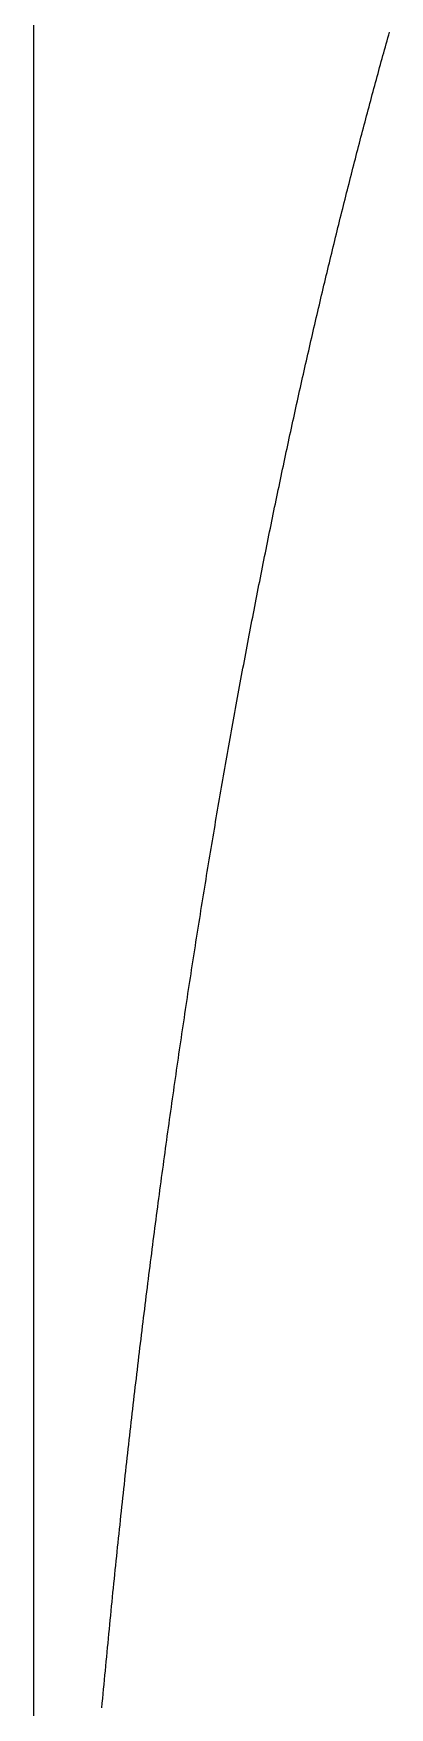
# Model space of a CAD drawing. Extents: x -14 to 315, y -179 to 16.
# Drawn here: x -14.25 to -9.66, y -27.2 to -5.61 of the extents above; entities that cross this region are included whole.
import ezdxf

# ---------------------------------------------------------------- set-up
doc = ezdxf.new("R2010")
doc.units = 0
doc.layers.add('BLACK', color=7, linetype='CONTINUOUS')

msp = doc.modelspace()

# ---------------------------------------------------------------- linework, layer by layer
at = {"layer": 'BLACK', "linetype": 'CONTINUOUS'}
for p, q in [((-14.25, 4), (-14.25, -85.5)), ((-9.668684, -5.624318), (-9.658029, -5.586323)), ((-9.732423, -5.853171), (-9.721817, -5.814902)), ((-9.721817, -5.814902), (-9.711209, -5.776704)), ((-9.711209, -5.776704), (-9.700587, -5.738526)), ((-9.700587, -5.738526), (-9.689963, -5.70042)), ((-9.689963, -5.70042), (-9.679324, -5.662333)), ((-9.679324, -5.662333), (-9.668684, -5.624318)), ((-9.79587, -6.08367), (-9.785312, -6.045126)), ((-9.785312, -6.045126), (-9.774754, -6.006654)), ((-9.774754, -6.006654), (-9.76418, -5.968202)), ((-9.76418, -5.968202), (-9.753605, -5.929821)), ((-9.753605, -5.929821), (-9.743015, -5.89146)), ((-9.743015, -5.89146), (-9.732423, -5.853171)), ((-9.848513, -6.277001), (-9.838004, -6.238254)), ((-9.838004, -6.238254), (-9.827479, -6.199526)), ((-9.827479, -6.199526), (-9.816953, -6.16087)), ((-9.816953, -6.16087), (-9.806412, -6.122234)), ((-9.806412, -6.122234), (-9.79587, -6.08367)), ((-9.911415, -6.510534), (-9.900956, -6.47151)), ((-9.900956, -6.47151), (-9.890481, -6.432505)), ((-9.890481, -6.432505), (-9.880005, -6.393573)), ((-9.880005, -6.393573), (-9.869514, -6.354661)), ((-9.869514, -6.354661), (-9.859021, -6.315821)), ((-9.859021, -6.315821), (-9.848513, -6.277001)), ((-9.963608, -6.706428), (-9.953184, -6.667146)), ((-9.953184, -6.667146), (-9.942758, -6.627937)), ((-9.942758, -6.627937), (-9.932316, -6.588747)), ((-9.932316, -6.588747), (-9.921874, -6.549631)), ((-9.921874, -6.549631), (-9.911415, -6.510534)), ((-10.025957, -6.943016), (-10.015583, -6.903455)), ((-10.015583, -6.903455), (-10.005208, -6.863967)), ((-10.005208, -6.863967), (-9.994817, -6.824499)), ((-9.994817, -6.824499), (-9.984425, -6.785105)), ((-9.984425, -6.785105), (-9.974017, -6.74573)), ((-9.974017, -6.74573), (-9.963608, -6.706428)), ((-10.077676, -7.141437), (-10.067352, -7.101671)), ((-10.067352, -7.101671), (-10.057013, -7.061923)), ((-10.057013, -7.061923), (-10.046672, -7.02225)), ((-10.046672, -7.02225), (-10.036315, -6.982596)), ((-10.036315, -6.982596), (-10.025957, -6.943016)), ((-10.13946, -7.3811), (-10.129188, -7.341053)), ((-10.129188, -7.341053), (-10.1189, -7.301025)), ((-10.1189, -7.301025), (-10.108611, -7.261072)), ((-10.108611, -7.261072), (-10.098305, -7.221138)), ((-10.098305, -7.221138), (-10.087999, -7.181278)), ((-10.087999, -7.181278), (-10.077676, -7.141437)), ((-10.190713, -7.582121), (-10.180477, -7.541812)), ((-10.180477, -7.541812), (-10.170239, -7.501577)), ((-10.170239, -7.501577), (-10.159986, -7.461362)), ((-10.159986, -7.461362), (-10.149731, -7.421222)), ((-10.149731, -7.421222), (-10.13946, -7.3811)), ((-10.241739, -7.784288), (-10.231554, -7.743772)), ((-10.231554, -7.743772), (-10.221353, -7.703275)), ((-10.221353, -7.703275), (-10.211151, -7.662852)), ((-10.211151, -7.662852), (-10.200932, -7.622449)), ((-10.200932, -7.622449), (-10.190713, -7.582121)), ((-10.302684, -8.028461), (-10.292552, -7.987662)), ((-10.292552, -7.987662), (-10.282404, -7.946881)), ((-10.282404, -7.946881), (-10.272255, -7.906177)), ((-10.272255, -7.906177), (-10.262089, -7.86549)), ((-10.262089, -7.86549), (-10.251922, -7.82488)), ((-10.251922, -7.82488), (-10.241739, -7.784288)), ((-10.35323, -8.233253), (-10.343136, -8.192188)), ((-10.343136, -8.192188), (-10.333039, -8.1512)), ((-10.333039, -8.1512), (-10.322927, -8.11023)), ((-10.322927, -8.11023), (-10.312814, -8.069336)), ((-10.312814, -8.069336), (-10.302684, -8.028461)), ((-10.403544, -8.439201), (-10.393502, -8.397928)), ((-10.393502, -8.397928), (-10.383444, -8.356674)), ((-10.383444, -8.356674), (-10.373384, -8.315496)), ((-10.373384, -8.315496), (-10.363308, -8.274336)), ((-10.363308, -8.274336), (-10.35323, -8.233253)), ((-10.453639, -8.646368), (-10.443636, -8.604828)), ((-10.443636, -8.604828), (-10.43363, -8.563364)), ((-10.43363, -8.563364), (-10.423608, -8.521919)), ((-10.423608, -8.521919), (-10.413584, -8.480551)), ((-10.413584, -8.480551), (-10.403544, -8.439201)), ((-10.513448, -8.896524), (-10.5035, -8.854697)), ((-10.5035, -8.854697), (-10.493549, -8.812948)), ((-10.493549, -8.812948), (-10.483582, -8.771216)), ((-10.483582, -8.771216), (-10.473612, -8.729562)), ((-10.473612, -8.729562), (-10.463627, -8.687927)), ((-10.463627, -8.687927), (-10.453639, -8.646368)), ((-10.563032, -9.106289), (-10.553137, -9.064252)), ((-10.553137, -9.064252), (-10.543225, -9.022233)), ((-10.543225, -9.022233), (-10.533311, -8.980292)), ((-10.533311, -8.980292), (-10.523381, -8.93837)), ((-10.523381, -8.93837), (-10.513448, -8.896524)), ((-10.612391, -9.317282), (-10.602535, -9.274975)), ((-10.602535, -9.274975), (-10.592677, -9.232747)), ((-10.592677, -9.232747), (-10.582802, -9.190536)), ((-10.582802, -9.190536), (-10.572925, -9.148403)), ((-10.572925, -9.148403), (-10.563032, -9.106289)), ((-10.661508, -9.529449), (-10.651706, -9.486931)), ((-10.651706, -9.486931), (-10.641888, -9.444432)), ((-10.641888, -9.444432), (-10.632067, -9.40201)), ((-10.632067, -9.40201), (-10.62223, -9.359607)), ((-10.62223, -9.359607), (-10.612391, -9.317282)), ((-10.710396, -9.742852), (-10.700635, -9.700062)), ((-10.700635, -9.700062), (-10.690871, -9.657352)), ((-10.690871, -9.657352), (-10.68109, -9.614659)), ((-10.68109, -9.614659), (-10.671307, -9.572045)), ((-10.671307, -9.572045), (-10.661508, -9.529449)), ((-10.759039, -9.957433), (-10.749333, -9.914432)), ((-10.749333, -9.914432), (-10.739609, -9.871449)), ((-10.739609, -9.871449), (-10.729884, -9.828545)), ((-10.729884, -9.828545), (-10.720141, -9.785659)), ((-10.720141, -9.785659), (-10.710396, -9.742852)), ((-10.80745, -10.173257), (-10.797784, -10.129983)), ((-10.797784, -10.129983), (-10.788116, -10.086788)), ((-10.788116, -10.086788), (-10.778431, -10.043611)), ((-10.778431, -10.043611), (-10.768744, -10.000513)), ((-10.768744, -10.000513), (-10.759039, -9.957433)), ((-10.855611, -10.390266), (-10.846001, -10.34678)), ((-10.846001, -10.34678), (-10.836375, -10.303311)), ((-10.836375, -10.303311), (-10.826745, -10.259921)), ((-10.826745, -10.259921), (-10.817099, -10.21655)), ((-10.817099, -10.21655), (-10.80745, -10.173257)), ((-10.903536, -10.608525), (-10.893968, -10.564763)), ((-10.893968, -10.564763), (-10.884397, -10.521082)), ((-10.884397, -10.521082), (-10.874809, -10.477417)), ((-10.874809, -10.477417), (-10.865219, -10.433833)), ((-10.865219, -10.433833), (-10.855611, -10.390266)), ((-10.951208, -10.827974), (-10.941696, -10.783999)), ((-10.941696, -10.783999), (-10.932168, -10.740041)), ((-10.932168, -10.740041), (-10.922636, -10.696164)), ((-10.922636, -10.696164), (-10.913087, -10.652305)), ((-10.913087, -10.652305), (-10.903536, -10.608525)), ((-10.998639, -11.048679), (-10.98917, -11.004427)), ((-10.98917, -11.004427), (-10.979698, -10.960256)), ((-10.979698, -10.960256), (-10.970209, -10.916103)), ((-10.970209, -10.916103), (-10.960717, -10.87203)), ((-10.960717, -10.87203), (-10.951208, -10.827974)), ((-11.045814, -11.27058), (-11.036402, -11.226114)), ((-11.036402, -11.226114), (-11.026973, -11.181666)), ((-11.026973, -11.181666), (-11.017541, -11.137299)), ((-11.017541, -11.137299), (-11.008092, -11.092948)), ((-11.008092, -11.092948), (-10.998639, -11.048679)), ((-11.083376, -11.448999), (-11.074004, -11.404337)), ((-11.074004, -11.404337), (-11.064615, -11.359691)), ((-11.064615, -11.359691), (-11.055223, -11.315127)), ((-11.055223, -11.315127), (-11.045814, -11.27058)), ((-11.130103, -11.673149), (-11.120775, -11.628207)), ((-11.120775, -11.628207), (-11.111444, -11.583347)), ((-11.111444, -11.583347), (-11.102096, -11.538504)), ((-11.102096, -11.538504), (-11.092744, -11.493743)), ((-11.092744, -11.493743), (-11.083376, -11.448999)), ((-11.176568, -11.898502), (-11.167298, -11.853346)), ((-11.167298, -11.853346), (-11.158012, -11.808206)), ((-11.158012, -11.808206), (-11.148721, -11.763148)), ((-11.148721, -11.763148), (-11.139414, -11.718108)), ((-11.139414, -11.718108), (-11.130103, -11.673149)), ((-11.222783, -12.125126), (-11.213558, -12.079689)), ((-11.213558, -12.079689), (-11.204329, -12.034334)), ((-11.204329, -12.034334), (-11.195084, -11.988996)), ((-11.195084, -11.988996), (-11.185835, -11.943741)), ((-11.185835, -11.943741), (-11.176568, -11.898502)), ((-11.268732, -12.352958), (-11.259566, -12.307306)), ((-11.259566, -12.307306), (-11.250382, -12.26167)), ((-11.250382, -12.26167), (-11.241195, -12.216117)), ((-11.241195, -12.216117), (-11.231991, -12.17058)), ((-11.231991, -12.17058), (-11.222783, -12.125126)), ((-11.305306, -12.536133), (-11.296181, -12.490281)), ((-11.296181, -12.490281), (-11.28704, -12.444446)), ((-11.28704, -12.444446), (-11.277894, -12.398694)), ((-11.277894, -12.398694), (-11.268732, -12.352958)), ((-11.350789, -12.766239), (-11.341711, -12.720104)), ((-11.341711, -12.720104), (-11.332629, -12.674054)), ((-11.332629, -12.674054), (-11.323529, -12.628019)), ((-11.323529, -12.628019), (-11.314426, -12.582068)), ((-11.314426, -12.582068), (-11.305306, -12.536133)), ((-11.396002, -12.99756), (-11.386983, -12.95121)), ((-11.386983, -12.95121), (-11.377947, -12.904875)), ((-11.377947, -12.904875), (-11.368908, -12.858624)), ((-11.368908, -12.858624), (-11.359851, -12.81239)), ((-11.359851, -12.81239), (-11.350789, -12.766239)), ((-11.431982, -13.183531), (-11.423006, -13.136981)), ((-11.423006, -13.136981), (-11.414013, -13.090446)), ((-11.414013, -13.090446), (-11.405016, -13.043995)), ((-11.405016, -13.043995), (-11.396002, -12.99756)), ((-11.476719, -13.417141), (-11.467791, -13.370305)), ((-11.467791, -13.370305), (-11.458858, -13.323553)), ((-11.458858, -13.323553), (-11.449908, -13.276818)), ((-11.449908, -13.276818), (-11.440954, -13.230167)), ((-11.440954, -13.230167), (-11.431982, -13.183531)), ((-11.521179, -13.651971), (-11.512311, -13.604918)), ((-11.512311, -13.604918), (-11.503426, -13.557881)), ((-11.503426, -13.557881), (-11.494537, -13.510929)), ((-11.494537, -13.510929), (-11.48563, -13.463992)), ((-11.48563, -13.463992), (-11.476719, -13.417141)), ((-11.556553, -13.840754), (-11.547729, -13.7935)), ((-11.547729, -13.7935), (-11.538888, -13.746262)), ((-11.538888, -13.746262), (-11.530042, -13.699109)), ((-11.530042, -13.699109), (-11.521179, -13.651971)), ((-11.600527, -14.077886), (-11.591751, -14.030344)), ((-11.591751, -14.030344), (-11.582971, -13.982889)), ((-11.582971, -13.982889), (-11.574174, -13.935448)), ((-11.574174, -13.935448), (-11.565372, -13.888094)), ((-11.565372, -13.888094), (-11.556553, -13.840754)), ((-11.635504, -14.268485), (-11.626773, -14.220742)), ((-11.626773, -14.220742), (-11.618038, -14.173084)), ((-11.618038, -14.173084), (-11.609284, -14.125442)), ((-11.609284, -14.125442), (-11.600527, -14.077886)), ((-11.678972, -14.507854), (-11.670303, -14.459893)), ((-11.670303, -14.459893), (-11.661617, -14.411948)), ((-11.661617, -14.411948), (-11.652926, -14.364088)), ((-11.652926, -14.364088), (-11.644217, -14.316243)), ((-11.644217, -14.316243), (-11.635504, -14.268485)), ((-11.713548, -14.700275), (-11.704924, -14.652112)), ((-11.704924, -14.652112), (-11.696282, -14.603963)), ((-11.696282, -14.603963), (-11.687636, -14.555901)), ((-11.687636, -14.555901), (-11.678972, -14.507854)), ((-11.756516, -14.941961), (-11.747942, -14.893508)), ((-11.747942, -14.893508), (-11.739364, -14.845142)), ((-11.739364, -14.845142), (-11.730768, -14.79679)), ((-11.730768, -14.79679), (-11.722166, -14.748525)), ((-11.722166, -14.748525), (-11.713548, -14.700275)), ((-11.790684, -15.136209), (-11.782156, -15.087553)), ((-11.782156, -15.087553), (-11.773623, -15.038983)), ((-11.773623, -15.038983), (-11.765072, -14.990428)), ((-11.765072, -14.990428), (-11.756516, -14.941961)), ((-11.833133, -15.380146), (-11.824669, -15.331271)), ((-11.824669, -15.331271), (-11.816187, -15.282411)), ((-11.816187, -15.282411), (-11.807699, -15.233638)), ((-11.807699, -15.233638), (-11.799194, -15.18488)), ((-11.799194, -15.18488), (-11.790684, -15.136209)), ((-11.866888, -15.576226), (-11.85847, -15.527148)), ((-11.85847, -15.527148), (-11.850034, -15.478084)), ((-11.850034, -15.478084), (-11.841592, -15.429108)), ((-11.841592, -15.429108), (-11.833133, -15.380146)), ((-11.900457, -15.773123), (-11.892086, -15.723841)), ((-11.892086, -15.723841), (-11.883696, -15.674572)), ((-11.883696, -15.674572), (-11.875301, -15.625392)), ((-11.875301, -15.625392), (-11.866888, -15.576226)), ((-11.94216, -16.020411), (-11.93384, -15.970836)), ((-11.93384, -15.970836), (-11.925515, -15.92135)), ((-11.925515, -15.92135), (-11.917172, -15.871877)), ((-11.917172, -15.871877), (-11.908824, -15.822493)), ((-11.908824, -15.822493), (-11.900457, -15.773123)), ((-11.975308, -16.219147), (-11.967036, -16.169367)), ((-11.967036, -16.169367), (-11.958758, -16.119677)), ((-11.958758, -16.119677), (-11.950462, -16.069999)), ((-11.950462, -16.069999), (-11.94216, -16.020411)), ((-12.008268, -16.418702), (-12.000042, -16.368717)), ((-12.000042, -16.368717), (-11.991812, -16.318822)), ((-11.991812, -16.318822), (-11.983563, -16.26894)), ((-11.983563, -16.26894), (-11.975308, -16.219147)), ((-12.049196, -16.669279), (-12.041037, -16.619076)), ((-12.041037, -16.619076), (-12.032859, -16.568887)), ((-12.032859, -16.568887), (-12.024676, -16.518787)), ((-12.024676, -16.518787), (-12.016475, -16.468699)), ((-12.016475, -16.468699), (-12.008268, -16.418702)), ((-12.081726, -16.870679), (-12.073615, -16.820271)), ((-12.073615, -16.820271), (-12.065485, -16.769876)), ((-12.065485, -16.769876), (-12.05735, -16.719571)), ((-12.05735, -16.719571), (-12.049196, -16.669279)), ((-12.114064, -17.072901), (-12.106001, -17.022288)), ((-12.106001, -17.022288), (-12.097919, -16.971687)), ((-12.097919, -16.971687), (-12.089832, -16.921177)), ((-12.089832, -16.921177), (-12.081726, -16.870679)), ((-12.154216, -17.326854), (-12.146208, -17.275944)), ((-12.146208, -17.275944), (-12.138193, -17.225126)), ((-12.138193, -17.225126), (-12.13016, -17.17432)), ((-12.13016, -17.17432), (-12.122121, -17.123604)), ((-12.122121, -17.123604), (-12.114064, -17.072901)), ((-12.186116, -17.530926), (-12.178157, -17.479811)), ((-12.178157, -17.479811), (-12.170191, -17.428787)), ((-12.170191, -17.428787), (-12.162207, -17.377775)), ((-12.162207, -17.377775), (-12.154216, -17.326854)), ((-12.21782, -17.735823), (-12.20991, -17.684501)), ((-12.20991, -17.684501), (-12.201993, -17.633271)), ((-12.201993, -17.633271), (-12.194058, -17.582053)), ((-12.194058, -17.582053), (-12.186116, -17.530926)), ((-12.249327, -17.941543), (-12.241466, -17.890016)), ((-12.241466, -17.890016), (-12.233598, -17.83858)), ((-12.233598, -17.83858), (-12.225712, -17.787156)), ((-12.225712, -17.787156), (-12.21782, -17.735823)), ((-12.280635, -18.148089), (-12.272823, -18.096355)), ((-12.272823, -18.096355), (-12.265006, -18.044713)), ((-12.265006, -18.044713), (-12.257169, -17.993082)), ((-12.257169, -17.993082), (-12.249327, -17.941543)), ((-12.319486, -18.407411), (-12.311743, -18.35546)), ((-12.311743, -18.35546), (-12.303982, -18.303519)), ((-12.303982, -18.303519), (-12.296214, -18.251671)), ((-12.296214, -18.251671), (-12.288428, -18.199834)), ((-12.288428, -18.199834), (-12.280635, -18.148089)), ((-12.350343, -18.615815), (-12.342651, -18.563657)), ((-12.342651, -18.563657), (-12.33494, -18.51151)), ((-12.33494, -18.51151), (-12.327222, -18.459455)), ((-12.327222, -18.459455), (-12.319486, -18.407411)), ((-12.380998, -18.825044), (-12.373356, -18.77268)), ((-12.373356, -18.77268), (-12.365696, -18.720326)), ((-12.365696, -18.720326), (-12.358029, -18.668065)), ((-12.358029, -18.668065), (-12.350343, -18.615815)), ((-12.41145, -19.035101), (-12.403859, -18.98253)), ((-12.403859, -18.98253), (-12.396249, -18.929969)), ((-12.396249, -18.929969), (-12.388633, -18.877502)), ((-12.388633, -18.877502), (-12.380998, -18.825044)), ((-12.441697, -19.245985), (-12.434157, -19.193207)), ((-12.434157, -19.193207), (-12.426599, -19.14044)), ((-12.426599, -19.14044), (-12.419033, -19.087765)), ((-12.419033, -19.087765), (-12.41145, -19.035101)), ((-12.471738, -19.457696), (-12.46425, -19.404712)), ((-12.46425, -19.404712), (-12.456743, -19.351737)), ((-12.456743, -19.351737), (-12.449229, -19.298856)), ((-12.449229, -19.298856), (-12.441697, -19.245985)), ((-12.501572, -19.670236), (-12.494136, -19.617044)), ((-12.494136, -19.617044), (-12.486681, -19.563863)), ((-12.486681, -19.563863), (-12.479219, -19.510775)), ((-12.479219, -19.510775), (-12.471738, -19.457696)), ((-12.531199, -19.883603), (-12.523815, -19.830205)), ((-12.523815, -19.830205), (-12.516412, -19.776816)), ((-12.516412, -19.776816), (-12.509001, -19.723521)), ((-12.509001, -19.723521), (-12.501572, -19.670236)), ((-12.560616, -20.097799), (-12.553284, -20.044194)), ((-12.553284, -20.044194), (-12.545934, -19.990597)), ((-12.545934, -19.990597), (-12.538576, -19.937096)), ((-12.538576, -19.937096), (-12.531199, -19.883603)), ((-12.589823, -20.312823), (-12.582544, -20.259011)), ((-12.582544, -20.259011), (-12.575246, -20.205207)), ((-12.575246, -20.205207), (-12.567941, -20.151498)), ((-12.567941, -20.151498), (-12.560616, -20.097799)), ((-12.618819, -20.528675), (-12.611592, -20.474656)), ((-12.611592, -20.474656), (-12.604347, -20.420645)), ((-12.604347, -20.420645), (-12.597095, -20.36673)), ((-12.597095, -20.36673), (-12.589823, -20.312823)), ((-12.647601, -20.745356), (-12.640428, -20.69113)), ((-12.640428, -20.69113), (-12.633237, -20.636912)), ((-12.633237, -20.636912), (-12.626037, -20.582789)), ((-12.626037, -20.582789), (-12.618819, -20.528675)), ((-12.67617, -20.962866), (-12.669051, -20.908433)), ((-12.669051, -20.908433), (-12.661913, -20.854007)), ((-12.661913, -20.854007), (-12.654766, -20.799678)), ((-12.654766, -20.799678), (-12.647601, -20.745356)), ((-12.704524, -21.181204), (-12.697459, -21.126564)), ((-12.697459, -21.126564), (-12.690374, -21.071931)), ((-12.690374, -21.071931), (-12.683282, -21.017394)), ((-12.683282, -21.017394), (-12.67617, -20.962866)), ((-12.732662, -21.40037), (-12.72565, -21.345523)), ((-12.72565, -21.345523), (-12.71862, -21.290683)), ((-12.71862, -21.290683), (-12.711582, -21.23594)), ((-12.711582, -21.23594), (-12.704524, -21.181204)), ((-12.760582, -21.620364), (-12.753625, -21.56531)), ((-12.753625, -21.56531), (-12.746649, -21.510264)), ((-12.746649, -21.510264), (-12.739665, -21.455313)), ((-12.739665, -21.455313), (-12.732662, -21.40037)), ((-12.788284, -21.841187), (-12.781382, -21.785926)), ((-12.781382, -21.785926), (-12.77446, -21.730672)), ((-12.77446, -21.730672), (-12.767531, -21.675515)), ((-12.767531, -21.675515), (-12.760582, -21.620364)), ((-12.815765, -22.062837), (-12.808918, -22.00737)), ((-12.808918, -22.00737), (-12.802052, -21.951909)), ((-12.802052, -21.951909), (-12.795177, -21.896544)), ((-12.795177, -21.896544), (-12.788284, -21.841187)), ((-12.843026, -22.285315), (-12.836235, -22.22964)), ((-12.836235, -22.22964), (-12.829424, -22.173972)), ((-12.829424, -22.173972), (-12.822604, -22.118402)), ((-12.822604, -22.118402), (-12.815765, -22.062837)), ((-12.870065, -22.508619), (-12.863329, -22.452738)), ((-12.863329, -22.452738), (-12.856574, -22.396863)), ((-12.856574, -22.396863), (-12.84981, -22.341086)), ((-12.84981, -22.341086), (-12.843026, -22.285315)), ((-12.89688, -22.73275), (-12.8902, -22.676663)), ((-12.8902, -22.676663), (-12.883501, -22.620581)), ((-12.883501, -22.620581), (-12.876793, -22.564597)), ((-12.876793, -22.564597), (-12.870065, -22.508619)), ((-12.916847, -22.901413), (-12.910204, -22.845125)), ((-12.910204, -22.845125), (-12.903552, -22.788935)), ((-12.903552, -22.788935), (-12.89688, -22.73275)), ((-12.943269, -23.12699), (-12.936682, -23.070495)), ((-12.936682, -23.070495), (-12.930087, -23.014098)), ((-12.930087, -23.014098), (-12.923471, -22.957707)), ((-12.923471, -22.957707), (-12.916847, -22.901413)), ((-12.969464, -23.353391), (-12.962934, -23.29669)), ((-12.962934, -23.29669), (-12.956395, -23.240087)), ((-12.956395, -23.240087), (-12.949836, -23.183489)), ((-12.949836, -23.183489), (-12.943269, -23.12699)), ((-12.995431, -23.580617), (-12.988958, -23.523709)), ((-12.988958, -23.523709), (-12.982476, -23.466901)), ((-12.982476, -23.466901), (-12.975975, -23.410097)), ((-12.975975, -23.410097), (-12.969464, -23.353391)), ((-13.021169, -23.808666), (-13.014754, -23.751552)), ((-13.014754, -23.751552), (-13.008329, -23.694538)), ((-13.008329, -23.694538), (-13.001885, -23.637528)), ((-13.001885, -23.637528), (-12.995431, -23.580617)), ((-13.040319, -23.980219), (-13.033952, -23.922999)), ((-13.033952, -23.922999), (-13.027565, -23.865783)), ((-13.027565, -23.865783), (-13.021169, -23.808666)), ((-13.065653, -24.209707), (-13.059344, -24.152282)), ((-13.059344, -24.152282), (-13.053015, -24.09486)), ((-13.053015, -24.09486), (-13.046677, -24.037537)), ((-13.046677, -24.037537), (-13.040319, -23.980219)), ((-13.090755, -24.440016), (-13.084504, -24.382386)), ((-13.084504, -24.382386), (-13.078233, -24.324759)), ((-13.078233, -24.324759), (-13.071953, -24.267231)), ((-13.071953, -24.267231), (-13.065653, -24.209707)), ((-13.115624, -24.671145), (-13.109431, -24.61331)), ((-13.109431, -24.61331), (-13.103219, -24.555478)), ((-13.103219, -24.555478), (-13.096997, -24.497746)), ((-13.096997, -24.497746), (-13.090755, -24.440016)), ((-13.134123, -24.845054), (-13.12797, -24.787017)), ((-13.12797, -24.787017), (-13.121807, -24.72908)), ((-13.121807, -24.72908), (-13.115624, -24.671145)), ((-13.15858, -25.077616), (-13.152485, -25.019375)), ((-13.152485, -25.019375), (-13.146381, -24.961233)), ((-13.146381, -24.961233), (-13.140257, -24.903094)), ((-13.140257, -24.903094), (-13.134123, -24.845054)), ((-13.1828, -25.310995), (-13.176764, -25.252549)), ((-13.176764, -25.252549), (-13.170719, -25.194204)), ((-13.170719, -25.194204), (-13.164655, -25.13586)), ((-13.164655, -25.13586), (-13.15858, -25.077616)), ((-13.200806, -25.48654), (-13.19482, -25.427991)), ((-13.19482, -25.427991), (-13.188815, -25.369443)), ((-13.188815, -25.369443), (-13.1828, -25.310995)), ((-13.224608, -25.721345), (-13.218682, -25.662593)), ((-13.218682, -25.662593), (-13.212737, -25.603841)), ((-13.212737, -25.603841), (-13.206781, -25.54519)), ((-13.206781, -25.54519), (-13.200806, -25.48654)), ((-13.248169, -25.956964), (-13.242304, -25.898008)), ((-13.242304, -25.898008), (-13.236419, -25.839053)), ((-13.236419, -25.839053), (-13.230523, -25.780199)), ((-13.230523, -25.780199), (-13.224608, -25.721345)), ((-13.265685, -26.134236), (-13.25986, -26.075077)), ((-13.25986, -26.075077), (-13.254025, -26.01602)), ((-13.254025, -26.01602), (-13.248169, -25.956964)), ((-13.288823, -26.371274), (-13.283059, -26.311913)), ((-13.283059, -26.311913), (-13.277284, -26.252653)), ((-13.277284, -26.252653), (-13.27149, -26.193394)), ((-13.27149, -26.193394), (-13.265685, -26.134236)), ((-13.311718, -26.60912), (-13.306015, -26.549557)), ((-13.306015, -26.549557), (-13.300301, -26.490096)), ((-13.300301, -26.490096), (-13.294567, -26.430634)), ((-13.294567, -26.430634), (-13.288823, -26.371274)), ((-13.328726, -26.788009), (-13.323074, -26.728347)), ((-13.323074, -26.728347), (-13.317401, -26.668683)), ((-13.317401, -26.668683), (-13.311718, -26.60912)), ((-13.351191, -27.027267), (-13.3456, -26.967403)), ((-13.3456, -26.967403), (-13.339989, -26.907538)), ((-13.339989, -26.907538), (-13.334368, -26.847774)), ((-13.334368, -26.847774), (-13.328726, -26.788009)), ((-13.367881, -27.207264), (-13.362331, -27.147198)), ((-13.362331, -27.147198), (-13.356771, -27.087233)), ((-13.356771, -27.087233), (-13.351191, -27.027267))]:
    msp.add_line(p, q, dxfattribs=at)

doc.saveas('drawing.dxf')
